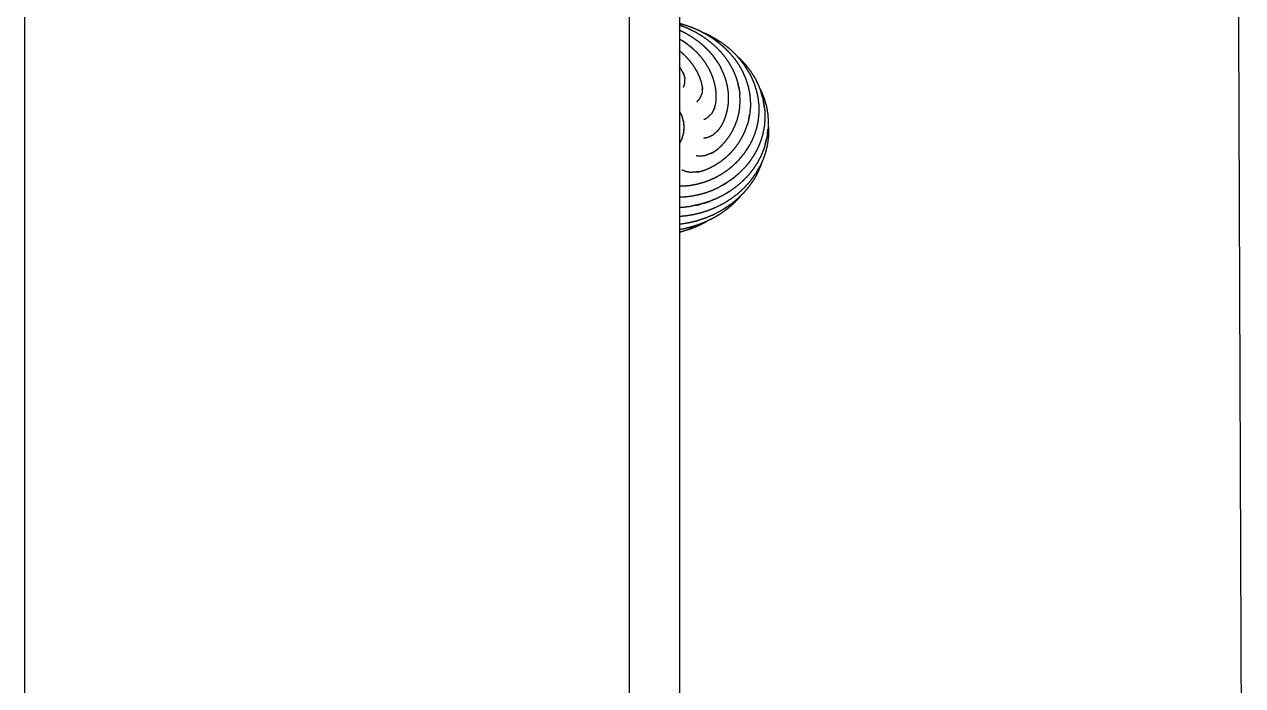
# Model space of a CAD drawing. Header units: millimetres. Extents: x 3429 to 24139, y -631 to 9878.
# Drawn here: x 8447.6 to 8568.6, y 3593.1 to 3658.8 of the extents above; entities that cross this region are included whole.
import ezdxf

# ---------------------------------------------------------------- set-up
doc = ezdxf.new("R2010")
doc.units = ezdxf.units.MM
doc.layers.add('multid_gorunus_3', color=23, linetype='Continuous', lineweight=13)
doc.layers.add('multid_gorunus_4', color=15, linetype='Continuous', lineweight=9)

# ---------------------------------------------------------------- blocks, each defined once
blk = doc.blocks.new('grup-2')
at = {"layer": 'multid_gorunus_3', "lineweight": -3}
for points, degree, knots in [([(1978.927792209004, 6217.144084419411), (1978.927792209004, 6216.154838490758), (1978.927792209004, 6213.761405263545), (1978.927792209004, 6208.95894954783), (1978.927792209004, 6202.868264773815), (1978.927792209004, 6195.487033072624), (1978.927792209004, 6186.835948778902), (1978.927792208997, 6176.969387137853), (1978.927792209004, 6165.968577476797), (1978.927792209004, 6153.941307747355), (1978.927792209004, 6141.023961801222), (1978.927792208997, 6127.365402728348), (1978.927792209004, 6113.136352217576), (1978.927792209004, 6098.503659708644), (1978.927792209004, 6083.653209988446), (1978.927792209004, 6068.742248092994), (1978.927792209004, 6053.939995821302), (1978.927792209004, 6039.260342994508), (1978.927792209004, 6024.580351287241), (1978.927792208997, 6005.777840699586), (1978.927792209004, 5990.86858173739), (1978.927792209004, 5976.016033486931), (1978.927792209004, 5961.386573916985), (1978.927792209004, 5947.155058819864), (1978.927792209004, 5933.49777833113), (1978.927792209004, 5920.578357464667), (1978.927792209004, 5947.227270669295), (1978.927792209004, 5936.225552829326), (1978.927792209004, 5926.359874723123), (1978.927792209004, 5917.707436468965), (1978.927792209004, 5910.327142791144), (1978.927792209004, 5904.23572705474), (1978.927792209004, 5899.43318547986), (1978.927792209004, 5897.040446455945), (1978.927792209004, 5896.05076277742)], 3, [200, 200, 200, 200, 215.2851748630228, 230.934783055473, 246.9108748007582, 263.1696201375271, 279.6617885855518, 296.3334680317388, 313.1270070258325, 329.9821458713601, 346.8372847168878, 363.6308237109812, 380.3025031571683, 396.7946716051922, 413.0534169419614, 429.029508687247, 444.679116879697, 459.9642917427201, 475.2494666057431, 490.8990747981931, 506.8751665434787, 523.1339118802475, 539.6260803282718, 556.2977597744584, 573.0912987685522, 589.9464376140804, 606.8015764596084, 623.5951154537017, 640.2667948998887, 656.7589633479129, 673.0177086846819, 688.9938004299668, 704.6434086224168, 719.9285834854397, 719.9285834854397, 719.9285834854397, 719.9285834854397]), ([(1983.927792208997, 6217.144084419413), (1983.927792208997, 6216.15483849076), (1983.927792209004, 6213.76140526354), (1983.927792208997, 6208.958949547836), (1983.927792208997, 6202.868264773821), (1983.927792208997, 6195.487033072621), (1983.927792208997, 6186.8359487789), (1983.927792208997, 6176.969387137855), (1983.927792208997, 6165.968577476802), (1983.927792209004, 6153.941307747356), (1983.927792208997, 6141.023961801229), (1983.927792209004, 6127.365402728346), (1983.927792209004, 6113.136352217574), (1983.927792208997, 6098.503659708644), (1983.927792209004, 6083.653209988446), (1983.927792209004, 6068.742248092989), (1983.927792209004, 6053.939995821298), (1983.927792209004, 6039.260342994508), (1983.927792209004, 6024.580351287244), (1983.927792209004, 6005.777840699586), (1983.927792209004, 5990.868581737388), (1983.927792209004, 5976.016033486927), (1983.927792209004, 5961.386573916978), (1983.927792209004, 5947.155058819862), (1983.927792208997, 5933.497778331124), (1983.927792208997, 5920.578357464665), (1983.927792209004, 5947.227270669295), (1983.927792208997, 5936.225552829326), (1983.927792209004, 5926.359874723121), (1983.927792209004, 5917.707436468958), (1983.927792209004, 5910.327142791142), (1983.927792209004, 5904.235727054744), (1983.927792209004, 5899.433185479855), (1983.927792209004, 5897.040446455958), (1983.927792209004, 5896.050762777422)], 3, [200, 200, 200, 200, 215.2851748630228, 230.934783055473, 246.9108748007582, 263.1696201375271, 279.6617885855518, 296.3334680317388, 313.1270070258325, 329.9821458713601, 346.8372847168878, 363.6308237109812, 380.3025031571683, 396.7946716051922, 413.0534169419614, 429.029508687247, 444.679116879697, 459.9642917427201, 475.2494666057431, 490.8990747981931, 506.8751665434787, 523.1339118802475, 539.6260803282718, 556.2977597744584, 573.0912987685522, 589.9464376140804, 606.8015764596084, 623.5951154537017, 640.2667948998887, 656.7589633479129, 673.0177086846819, 688.9938004299668, 704.6434086224168, 719.9285834854397, 719.9285834854397, 719.9285834854397, 719.9285834854397]), ([(2043.981598020684, 6217.144084419415), (2043.981598020684, 6216.15483849076), (2043.981598020684, 6213.761405263542), (2043.981598020684, 6208.958949547839), (2043.981598020684, 6202.868264773822), (2043.981598020684, 6195.487033072623), (2043.981598020684, 6186.8359487789), (2043.981598020684, 6176.969387137851), (2043.981598020684, 6165.968577476797), (2043.981598020684, 6153.941307747358), (2043.981598020677, 6141.023961801229), (2043.981598020684, 6127.365402728348), (2043.981598020684, 6113.136352217572), (2043.981598020684, 6098.503659708642), (2043.981598020684, 6083.653209988448), (2043.981598020684, 6068.742248092996), (2043.981598020684, 6053.939995821296), (2043.981598020684, 6039.260342994508), (2043.981598020684, 6024.580351287248), (2043.981598020684, 6005.777840699588), (2043.981598020684, 5990.868581737386), (2043.981598020684, 5976.016033486929), (2043.981598020684, 5961.386573916983), (2043.981598020684, 5947.155058819862), (2043.981598020684, 5933.497778331124), (2043.981598020684, 5920.578357464665), (2043.981598020684, 5947.227270669297), (2043.981598020684, 5936.225552829326), (2043.981598020684, 5926.35987472313), (2043.981598020691, 5917.707436468958), (2043.981598020684, 5910.327142791146), (2043.981598020684, 5904.235727054745), (2043.981598020691, 5899.43318547986), (2043.981598020691, 5897.040446455956), (2043.981598020691, 5896.05076277742)], 3, [200, 200, 200, 200, 215.2851748630228, 230.934783055473, 246.9108748007582, 263.1696201375271, 279.6617885855518, 296.3334680317388, 313.1270070258325, 329.9821458713601, 346.8372847168878, 363.6308237109812, 380.3025031571683, 396.7946716051922, 413.0534169419614, 429.029508687247, 444.679116879697, 459.9642917427201, 475.2494666057431, 490.8990747981931, 506.8751665434787, 523.1339118802475, 539.6260803282718, 556.2977597744584, 573.0912987685522, 589.9464376140804, 606.8015764596084, 623.5951154537017, 640.2667948998887, 656.7589633479129, 673.0177086846819, 688.9938004299668, 704.6434086224168, 719.9285834854397, 719.9285834854397, 719.9285834854397, 719.9285834854397]), ([(1850.678830188188, 6079.009882385848), (1850.366130188189, 6079.046032385846), (1850.053430188187, 6079.08218238584), (1849.766230188188, 6079.185032385843), (1849.479030188193, 6079.28788238585), (1849.225480188192, 6079.449182385848), (1848.971930188191, 6079.610482385846), (1848.760380188187, 6079.822032385848), (1848.548830188187, 6080.033582385842), (1848.387530188187, 6080.287132385834), (1848.226230188191, 6080.540682385841), (1848.123380188192, 6080.827882385847), (1848.020530188189, 6081.115082385837), (1847.984430188191, 6081.427782385843), (1847.948330188186, 6081.740482385851), (1848.275934662948, 6143.51530006103), (1848.275934662948, 6195.284750061035), (1848.312034662946, 6195.597450061034), (1848.348134662943, 6195.910150061023), (1848.450984662946, 6196.197350061031), (1848.553834662949, 6196.484550061039), (1848.715134662949, 6196.738100061028), (1848.876434662949, 6196.991650061027), (1849.087984662945, 6197.203200061032), (1849.299534662945, 6197.414750061027), (1849.553084662946, 6197.576050061034), (1849.806634662951, 6197.737350061037), (1850.093834662943, 6197.840200061039), (1850.381034662949, 6197.94305006104), (1850.693734662944, 6197.979150061028), (1851.006434662942, 6198.015250061024), (1885.275884662944, 6198.015250061024), (1919.545334662944, 6198.015250061024), (1919.858034662946, 6197.979150061023), (1920.170734662948, 6197.943050061029), (1920.457934662947, 6197.840200061035), (1920.745134662946, 6197.73735006103), (1920.99868466294, 6197.576050061034), (1921.252234662948, 6197.414750061023), (1921.463784662948, 6197.203200061031), (1921.675334662948, 6196.991650061025), (1921.836634662948, 6196.738100061026), (1921.997934662948, 6196.484550061035), (1922.100784662951, 6196.197350061027), (1922.203634662947, 6195.910150061027), (1922.239784662946, 6195.597450061028), (1922.275934662946, 6195.284750061035), (1921.948330188192, 6153.509932385836), (1921.948330188185, 6081.740482385834), (1921.912180188192, 6081.427782385836), (1921.876030188192, 6081.115082385842), (1921.773180188189, 6080.827882385838), (1921.670330188193, 6080.540682385843), (1921.509030188186, 6080.287132385851), (1921.347730188194, 6080.03358238584), (1921.136180188194, 6079.82203238584), (1920.924630188187, 6079.610482385848), (1920.671080188185, 6079.449182385839), (1920.417530188184, 6079.287882385845), (1920.130330188193, 6079.185032385834), (1919.843130188186, 6079.082182385846), (1919.530430188184, 6079.046032385841), (1919.217730188189, 6079.009882385844), (1884.948280188182, 6079.009882385848), (1850.678830188188, 6079.009882385848)], 2, [-16, -16, -16, -15, -15, -14, -14, -13, -13, -12, -12, -11, -11, -10, -10, -9, -9, -8, -8, -7, -7, -6, -6, -5, -5, -4, -4, -3, -3, -2, -2, -1, -1, 0, 0, 1, 1, 2, 2, 3, 3, 4, 4, 5, 5, 6, 6, 7, 7, 8, 8, 9, 9, 10, 10, 11, 11, 12, 12, 13, 13, 14, 14, 15, 15, 16, 16, 16]), ([(1850.678830188188, 6079.009882385848), (1850.366130188189, 6079.046032385839), (1850.053430188187, 6079.08218238584), (1849.766230188188, 6079.185032385843), (1849.479030188193, 6079.28788238585), (1849.225480188192, 6079.449182385848), (1848.971930188194, 6079.610482385842), (1848.760380188191, 6079.822032385851), (1848.548830188187, 6080.033582385844), (1848.387530188191, 6080.28713238584), (1848.226230188191, 6080.540682385841), (1848.123380188192, 6080.827882385847), (1848.020530188189, 6081.115082385837), (1847.984430188191, 6081.427782385839), (1847.948330188194, 6081.740482385843), (1848.275934662948, 6143.51530006103), (1848.275934662948, 6195.284750061035), (1848.312034662946, 6195.597450061034), (1848.348134662943, 6195.910150061023), (1848.450984662946, 6196.197350061031), (1848.553834662949, 6196.484550061039), (1848.715134662949, 6196.738100061024), (1848.876434662949, 6196.991650061027), (1849.087984662949, 6197.203200061029), (1849.299534662945, 6197.414750061027), (1849.553084662946, 6197.576050061036), (1849.806634662951, 6197.737350061037), (1850.093834662946, 6197.840200061028), (1850.381034662949, 6197.94305006104), (1850.693734662951, 6197.97915006103), (1851.006434662946, 6198.015250061027), (1885.275884662944, 6198.015250061024), (1919.545334662944, 6198.015250061026), (1919.858034662953, 6197.979150061023), (1920.170734662948, 6197.943050061031), (1920.457934662947, 6197.840200061033), (1920.745134662946, 6197.73735006103), (1920.99868466294, 6197.576050061034), (1921.252234662948, 6197.414750061023), (1921.463784662948, 6197.203200061032), (1921.675334662956, 6196.991650061025), (1921.836634662948, 6196.738100061026), (1921.997934662948, 6196.484550061037), (1922.100784662951, 6196.197350061027), (1922.203634662954, 6195.910150061029), (1922.239784662946, 6195.597450061028), (1922.275934662946, 6195.284750061026), (1921.948330188192, 6153.509932385836), (1921.948330188185, 6081.740482385827), (1921.912180188192, 6081.427782385836), (1921.876030188192, 6081.115082385833), (1921.773180188189, 6080.827882385838), (1921.670330188193, 6080.540682385843), (1921.509030188194, 6080.28713238584), (1921.347730188194, 6080.033582385839), (1921.136180188194, 6079.82203238584), (1920.924630188187, 6079.610482385848), (1920.671080188185, 6079.449182385839), (1920.417530188191, 6079.287882385843), (1920.130330188193, 6079.185032385834), (1919.843130188186, 6079.082182385846), (1919.530430188184, 6079.046032385841), (1919.217730188189, 6079.009882385841), (1884.948280188182, 6079.009882385848), (1850.678830188188, 6079.009882385848)], 2, [-16, -16, -16, -15, -15, -14, -14, -13, -13, -12, -12, -11, -11, -10, -10, -9, -9, -8, -8, -7, -7, -6, -6, -5, -5, -4, -4, -3, -3, -2, -2, -1, -1, 0, 0, 1, 1, 2, 2, 3, 3, 4, 4, 5, 5, 6, 6, 7, 7, 8, 8, 9, 9, 10, 10, 11, 11, 12, 12, 13, 13, 14, 14, 15, 15, 16, 16, 16])]:
    blk.add_open_spline(points, degree=degree, knots=knots, dxfattribs=at)
at = {"layer": 'multid_gorunus_4', "lineweight": -3}
blk.add_lwpolyline([(1923.772348099759, 6217.281745763545), (1922.533215780015, 5896.294859504073)], dxfattribs=at)
for points, knots in [([(1978.843660099163, 6122.304664353873), (1978.724220979362, 6122.27538536549), (1978.604781859562, 6122.246106377104), (1978.191290003946, 6122.108253148557), (1977.777798148338, 6121.970399920008), (1977.380924649784, 6121.800567093882), (1976.98405115123, 6121.630734267757), (1976.607255341209, 6121.430979354918), (1976.23045953118, 6121.231224442081)], [-2.280123933460562, -2.280123933460562, -2.280123933460562, -2, -2, -1, -1, 0, 0, 1, 1, 1]), ([(1978.927792209004, 6122.156463439167), (1978.771102966326, 6122.102348028118), (1978.614413723655, 6122.048232617066), (1978.380400124268, 6121.95746699452), (1978.146386524881, 6121.866701371973)], [0.6153159601573795, 0.6153159601573795, 0.6153159601573795, 0.9999999999999991, 0.9999999999999991, 2, 2, 2]), ([(1976.620501461599, 6121.438001666618), (1976.441827533337, 6121.365123001306), (1976.263153605061, 6121.292244335995), (1975.881948843162, 6121.097427449256), (1975.50074408127, 6120.902610562516), (1975.141312758613, 6120.677989161119), (1974.781881435963, 6120.453367759723), (1974.447682884027, 6120.201293284666), (1974.113484332091, 6119.94921880961), (1973.807570902172, 6119.671983915869), (1973.501657472247, 6119.394749022122), (1973.226471045375, 6119.095351796963), (1972.951284618503, 6118.795954571813)], [-4.447070944966297, -4.447070944966297, -4.447070944966297, -4, -4, -3, -3, -2, -2, -1, -1, 0, 0, 1, 1, 1]), ([(1978.146386524881, 6121.866701371973), (1977.766877513699, 6121.682642327802), (1977.387368502525, 6121.498583283632), (1977.030379060903, 6121.287306309905), (1976.673389619296, 6121.076029336167), (1976.341700778423, 6120.839944659909), (1976.010011937557, 6120.603859983639), (1975.706201238529, 6120.345436617881), (1975.402390539493, 6120.087013252129), (1975.128696373256, 6119.80872020994), (1974.855002207012, 6119.530427167752), (1974.613120324291, 6119.235321322412), (1974.371238441563, 6118.940215477081), (1974.162525442924, 6118.631236129859), (1973.953812444277, 6118.322256782632), (1973.779489270244, 6118.002460806811), (1973.605166096211, 6117.682664830993), (1973.465978877095, 6117.354991527831), (1973.326791657979, 6117.02731822466), (1973.222943883877, 6116.695000825523), (1973.119096109775, 6116.362683426389)], [0, 0, 0, 1, 1, 2, 2, 3, 3, 4, 4, 5, 5, 6, 6, 7, 7, 8, 8, 9, 9, 10, 10, 10]), ([(1975.725621783495, 6120.906265864724), (1975.768581528384, 6120.936359025178), (1975.811541273266, 6120.966452185625), (1976.021000402223, 6121.098838313854), (1976.23045953118, 6121.231224442081), (1975.876997251064, 6121.003722525462), (1975.523534970947, 6120.776220608839), (1975.196255081952, 6120.523264343408), (1974.868975192949, 6120.270308077976), (1974.684952324802, 6120.115642046287), (1974.500929456641, 6119.960976014603)], [-2.125838276572295, -2.125838276572295, -2.125838276572295, -2, -2, -1, -1, 0, 0, 1, 1, 2, 2, 2]), ([(1978.927792209004, 6121.661116686168), (1978.618553231543, 6121.509130396864), (1978.309314254075, 6121.35714410756), (1977.96555166808, 6121.151510592228), (1977.621789082084, 6120.945877076889), (1977.303734077002, 6120.717375797847), (1976.98567907192, 6120.488874518804), (1976.695637868746, 6120.240033275117), (1976.405596665565, 6119.991192031435), (1976.145536335112, 6119.724597408205), (1975.885476004667, 6119.458002784986), (1975.656685317495, 6119.176476511419), (1975.427894630331, 6118.894950237856)], [4.157296181283242, 4.157296181283242, 4.157296181283242, 5, 5, 6, 6, 7, 7, 8, 8, 9, 9, 10, 10, 10]), ([(1974.500929456641, 6119.960976014603), (1974.216857295993, 6119.675511077365), (1973.932785135345, 6119.390046140128), (1973.680728748302, 6119.085710888872), (1973.428672361253, 6118.781375637624), (1973.21012400843, 6118.461226945654), (1972.991575655607, 6118.141078253684), (1972.808095427688, 6117.808172994297), (1972.624615199762, 6117.475267734913), (1972.477288377195, 6117.132603995386), (1972.32996155462, 6116.789940255854), (1972.219127287557, 6116.440927625621), (1972.108293020479, 6116.091914995395), (1972.034086968961, 6115.739727919821), (1971.959880917449, 6115.387540844245), (1971.922235251463, 6115.035353768677), (1971.884589585476, 6114.683166693099), (1971.883165154868, 6114.334036490822), (1971.881740724268, 6113.984906288542), (1971.915248758494, 6113.641831046834), (1971.948756792728, 6113.298755805132)], [0, 0, 0, 1, 1, 2, 2, 3, 3, 4, 4, 5, 5, 6, 6, 7, 7, 8, 8, 9, 9, 10, 10, 10]), ([(1974.869116435984, 6120.270142759058), (1974.998940319638, 6120.379155922781), (1975.128764203284, 6120.488169086504), (1975.246596665005, 6120.57071033964), (1975.364429126719, 6120.653251592772)], [2.586439315942537, 2.586439315942537, 2.586439315942537, 3, 3, 3.345156470242637, 3.345156470242637, 3.345156470242637]), ([(1978.135415259589, 6120.254527446259), (1978.210697991883, 6120.31309131564), (1978.285980724169, 6120.371655185018), (1978.441447150195, 6120.480879619405), (1978.596913576221, 6120.590104053796), (1978.296630038691, 6120.372595761415), (1977.996346501161, 6120.155087469044), (1977.723805445414, 6119.919237936871), (1977.45126438966, 6119.68338840471), (1977.320555924147, 6119.561936477126), (1977.189847458634, 6119.440484549546)], [-3.261269589712651, -3.261269589712651, -3.261269589712651, -3, -3, -2, -2, -1, -1, 0, 0, 1, 1, 1]), ([(1977.451480657153, 6119.683505741305), (1977.580588728284, 6119.803429349962), (1977.709696799415, 6119.923352958622), (1977.80290175273, 6119.995858864628), (1977.896106706037, 6120.068364770632)], [1.50328658323648, 1.50328658323648, 1.50328658323648, 2, 2, 2.323468864239397, 2.323468864239397, 2.323468864239397]), ([(1978.135109620533, 6120.255060687909), (1978.123180095245, 6120.248223020799), (1978.111250569957, 6120.241385353691), (1978.12333291478, 6120.247956399975), (1978.135415259589, 6120.254527446259)], [2.88783558329548, 2.88783558329548, 2.88783558329548, 3, 3, 3.037484592361506, 3.037484592361506, 3.037484592361506]), ([(1973.235581147404, 6119.10533070356), (1973.096756554369, 6118.984150671919), (1972.957931961326, 6118.862970640277), (1972.676505171803, 6118.56686543252), (1972.39507838228, 6118.270760224757), (1972.146006516494, 6117.953198117888), (1971.896934650715, 6117.635636011017), (1971.682388269597, 6117.299673878335), (1971.467841888472, 6116.963711745655), (1971.289788062859, 6116.612524032504), (1971.111734237238, 6116.26133631935), (1970.971258247577, 6115.898450187233), (1970.830782257915, 6115.535564055112)], [-4.44608847005901, -4.44608847005901, -4.44608847005901, -4, -4, -3, -3, -2, -2, -1, -1, 0, 0, 1, 1, 1]), ([(1972.605903753545, 6118.342069540782), (1972.633980564606, 6118.382483999076), (1972.662057375666, 6118.422898457375), (1972.806670997081, 6118.609426514589), (1972.951284618503, 6118.795954571813), (1972.708860095547, 6118.477393102517), (1972.466435572584, 6118.158831633225), (1972.258740024379, 6117.824104007059), (1972.051044476168, 6117.489376380903), (1971.939124928635, 6117.28950389602), (1971.827205381102, 6117.089631411129)], [-2.124005071085037, -2.124005071085037, -2.124005071085037, -2, -2, -1, -1, -4.440892098500626e-16, -4.440892098500626e-16, 1, 1, 2, 2, 2]), ([(1975.126612160762, 6118.442613738727), (1975.174287411814, 6118.520053345126), (1975.221962662865, 6118.597492951523), (1975.324928646594, 6118.746221594694), (1975.427894630331, 6118.894950237856), (1975.231594526958, 6118.601549187242), (1975.035294423586, 6118.308148136641), (1974.94636925582, 6118.156774122353), (1974.857444088055, 6118.00540010807)], [-2.261579268367967, -2.261579268367967, -2.261579268367967, -2, -2, -1, -1, 0, 0, 1, 1, 1]), ([(1975.126076553177, 6118.443071720041), (1975.117652854089, 6118.43322023281), (1975.109229154994, 6118.423368745574), (1975.117893248032, 6118.433015858986), (1975.126557341078, 6118.442662972404)], [2.889018457442583, 2.889018457442583, 2.889018457442583, 3, 3, 3.037077622618669, 3.037077622618669, 3.037077622618669]), ([(1975.418262766238, 6113.951868542514), (1975.358708000946, 6114.201356432472), (1975.299153235646, 6114.450844322431), (1975.281313938074, 6114.723082404049), (1975.263474640495, 6114.99532048567), (1975.274734425286, 6115.27490682041), (1975.285994210062, 6115.554493155154), (1975.327370527637, 6115.839135088041), (1975.368746845204, 6116.123777020928), (1975.441121485943, 6116.410887966867), (1975.513496126681, 6116.697998912805), (1975.617547390873, 6116.984698356566), (1975.721598655065, 6117.271397800334), (1975.857801352911, 6117.554628868618), (1975.994004050757, 6117.837859936906), (1976.162086862139, 6118.114918472573), (1976.330169673529, 6118.391977008238), (1976.529725618275, 6118.660041282086), (1976.729281563035, 6118.928105555939), (1976.959564510835, 6119.184295052743), (1977.189847458634, 6119.440484549546)], [0, 0, 0, 1, 1, 2, 2, 3, 3, 4, 4, 5, 5, 6, 6, 7, 7, 8, 8, 9, 9, 10, 10, 10]), ([(1976.637032723855, 6115.948006806282), (1976.67956215192, 6116.20014006736), (1976.722091579977, 6116.452273328445), (1976.812780328495, 6116.713342065319), (1976.903469077013, 6116.974410802197), (1977.024342188342, 6117.233774744347), (1977.145215299679, 6117.493138686497), (1977.296408433889, 6117.748387606909), (1977.447601568107, 6118.003636527315), (1977.628911235108, 6118.252007482795), (1977.810220902109, 6118.500378438281), (1978.021172291701, 6118.738932127599), (1978.232123681293, 6118.977485816906), (1978.471902833131, 6119.20322415278), (1978.711681984962, 6119.428962488651), (1978.819737096987, 6119.514077372403), (1978.927792209004, 6119.599192256157)], [0, 0, 0, 1, 1, 2, 2, 3, 3, 4, 4, 5, 5, 6, 6, 7, 7, 7.404321740927861, 7.404321740927861, 7.404321740927861]), ([(1972.051236643689, 6117.489259904809), (1972.130230373514, 6117.630169458682), (1972.209224103346, 6117.771079012544), (1972.286881391352, 6117.882860839207), (1972.364538679351, 6117.994642665863)], [2.586440531671324, 2.586440531671324, 2.586440531671324, 3, 3, 3.342984019725736, 3.342984019725736, 3.342984019725736]), ([(1975.060798514416, 6111.714825148429), (1974.906349538818, 6111.931628008513), (1974.751900563228, 6112.148430868585), (1974.627703780483, 6112.398918120965), (1974.503506997738, 6112.64940537335), (1974.403729025362, 6112.915470922349), (1974.303951052978, 6113.181536471351), (1974.230491131784, 6113.461299164166), (1974.157031210591, 6113.741061856979), (1974.111720751345, 6114.032346610689), (1974.0664102921, 6114.323631364399), (1974.051080705583, 6114.623851593908), (1974.035751119081, 6114.924071823407), (1974.051962495963, 6115.230582157588), (1974.068173872845, 6115.537092491761), (1974.116808003506, 6115.847247559486), (1974.165442134159, 6116.157402627212), (1974.247177318874, 6116.468439485308), (1974.328912503588, 6116.779476343407), (1974.444155722529, 6117.088514476658), (1974.559398941477, 6117.397552609909), (1974.708421514762, 6117.701476358983), (1974.857444088055, 6118.00540010807)], [0, 0, 0, 1, 1, 2, 2, 3, 3, 4, 4, 5, 5, 6, 6, 7, 7, 8, 8, 9, 9, 10, 10, 11, 11, 11]), ([(1978.513346980733, 6117.279039983579), (1978.541767762799, 6117.370746182523), (1978.570188544873, 6117.462452381469), (1978.496660793644, 6117.2348328928), (1978.423133042415, 6117.007213404129), (1978.398375081902, 6116.920445231273), (1978.373617121382, 6116.833677058428)], [0, 0, 0, 1, 1, 2, 2, 3, 3, 3]), ([(1978.570188544873, 6117.462452381469), (1978.709579254071, 6117.686779852746), (1978.84896996327, 6117.911107324013), (1978.888335011157, 6117.95679253082), (1978.927700059045, 6118.002477737627)], [0, 0, 0, 1, 1, 1.209134554286051, 1.209134554286051, 1.209134554286051]), ([(1971.827205381102, 6117.089631411129), (1971.672959895594, 6116.737209191457), (1971.518714410086, 6116.384786971781), (1971.401911100482, 6116.024075922582), (1971.285107790871, 6115.66336487339), (1971.206153637337, 6115.297715798099), (1971.127199483803, 6114.932066722802), (1971.086162316373, 6114.564830424837), (1971.04512514895, 6114.197594126874), (1971.041869307563, 6113.831945051579), (1971.038613466182, 6113.46629597629), (1971.072189330444, 6113.105467355046), (1971.105765194705, 6112.744638733797), (1971.175087484145, 6112.391746225925), (1971.244409773586, 6112.038853718044), (1971.347986227578, 6111.696719052739), (1971.45156268157, 6111.354584387436), (1971.587968869499, 6111.026088079925), (1971.724375057427, 6110.69759177241), (1971.891304758326, 6110.385085263686), (1972.058234459219, 6110.07257875496)], [0, 0, 0, 1, 1, 2, 2, 3, 3, 4, 4, 5, 5, 6, 6, 7, 7, 8, 8, 9, 9, 10, 10, 10]), ([(1973.014400396132, 6115.848400751614), (1973.028627776759, 6115.9352977607), (1973.042855157393, 6116.022194769785), (1973.08097563358, 6116.192439098086), (1973.119096109775, 6116.362683426389), (1973.050384290589, 6116.028778804577), (1972.981672471404, 6115.694874182773), (1972.957864131298, 6115.526275863172), (1972.934055791186, 6115.357677543563)], [-2.261534255711168, -2.261534255711168, -2.261534255711168, -2, -2, -1, -1, -4.440892098500626e-16, -4.440892098500626e-16, 1, 1, 1]), ([(1978.515110561479, 6115.987158298909), (1978.497881734162, 6116.047707904623), (1978.480652906845, 6116.108257510336), (1978.452978255089, 6116.174156644327), (1978.425303603341, 6116.240055778309), (1978.409024396431, 6116.312715305174), (1978.392745189507, 6116.385374832031), (1978.383181155448, 6116.609525945227), (1978.373617121382, 6116.833677058428)], [0, 0, 0, 1, 1, 2, 2, 3, 3, 4, 4, 4]), ([(1970.976013373685, 6115.9108079979), (1970.89329114151, 6115.75563591229), (1970.810568909335, 6115.600463826677), (1970.663038596678, 6115.238812201076), (1970.515508284021, 6114.877160575488), (1970.406776747841, 6114.504927465403), (1970.298045211661, 6114.132694355312), (1970.228994242338, 6113.753406922222), (1970.159943273007, 6113.374119489141), (1970.131183340796, 6112.991304894556), (1970.102423408578, 6112.608490299979), (1970.113683193362, 6112.225852063466), (1970.124942978146, 6111.843213826955)], [-4.446558688082039, -4.446558688082039, -4.446558688082039, -4, -4, -3, -3, -2, -2, -1, -1, 0, 0, 1, 1, 1]), ([(1970.685526193214, 6115.007280186263), (1970.69588625912, 6115.053267182037), (1970.706246325026, 6115.099254177809), (1970.768514291471, 6115.31740911646), (1970.830782257915, 6115.535564055112), (1970.728698064559, 6115.164330307449), (1970.626613871202, 6114.793096559782), (1970.563531944412, 6114.417042358071), (1970.500450017622, 6114.040988156361), (1970.474199796474, 6113.819952702483), (1970.447949575326, 6113.598917248617)], [-2.12317393942486, -2.12317393942486, -2.12317393942486, -2, -2, -1, -1, -4.440892098500626e-16, -4.440892098500626e-16, 0.9999999999999996, 0.9999999999999996, 2, 2, 2]), ([(1975.607644206662, 6109.506704478636), (1975.376886448663, 6109.664662527721), (1975.146128690663, 6109.822620576804), (1974.930632689138, 6110.021199769144), (1974.715136687621, 6110.219778961478), (1974.516394703212, 6110.440226555105), (1974.317652718804, 6110.660674148729), (1974.138174462576, 6110.901814423143), (1973.958696206355, 6111.142954697556), (1973.801194879459, 6111.403200430084), (1973.643693552571, 6111.663446162609), (1973.510746696105, 6111.9410337725), (1973.377799839647, 6112.218621382393), (1973.272120654765, 6112.511434572756), (1973.166441469883, 6112.804247763115), (1973.089725707301, 6113.110170237042), (1973.01300994472, 6113.416092710964), (1972.967089015212, 6113.73259666939), (1972.921168085712, 6114.04910062781), (1972.90753424992, 6114.373599485623), (1972.893900414128, 6114.698098343442), (1972.913978102661, 6115.027887943501), (1972.934055791186, 6115.357677543563)], [0, 0, 0, 1, 1, 2, 2, 3, 3, 4, 4, 5, 5, 6, 6, 7, 7, 8, 8, 9, 9, 10, 10, 11, 11, 11]), ([(1976.656025131917, 6115.758715805887), (1976.646528927886, 6115.853361306084), (1976.637032723855, 6115.948006806282), (1976.65778871267, 6115.712333632186), (1976.678544701484, 6115.476660458093), (1976.689533166151, 6115.387775988349), (1976.700521630817, 6115.298891518596)], [0, 0, 0, 1, 1, 2, 2, 3, 3, 3]), ([(1977.167599209184, 6114.545372250577), (1977.127511662162, 6114.597162738572), (1977.08742411514, 6114.648953226566), (1977.035466313071, 6114.702683653381), (1976.983508511003, 6114.756414080206), (1976.939486822303, 6114.819844201143), (1976.89546513361, 6114.883274322085), (1976.797993382213, 6115.091082920344), (1976.700521630817, 6115.298891518596)], [0, 0, 0, 1, 1, 2, 2, 3, 3, 4, 4, 4]), ([(1970.447949575326, 6113.598917248617), (1970.442116192848, 6113.222040042547), (1970.436282810369, 6112.845162836489), (1970.468841224196, 6112.471577647824), (1970.501399638029, 6112.097992459165), (1970.57146805778, 6111.7309913053), (1970.641536477538, 6111.363990151427), (1970.747893962718, 6111.006747477708), (1970.854251447883, 6110.649504803985), (1970.995473567862, 6110.304959911653), (1971.136695687841, 6109.960415019325), (1971.310679711729, 6109.631272065541), (1971.484663735624, 6109.302129111746), (1971.689103442448, 6108.991033467626), (1971.893543149279, 6108.679937823503), (1972.125860997941, 6108.389182144014), (1972.358178846611, 6108.09842646453), (1972.616068616131, 6107.830127046587), (1972.873958385666, 6107.56182762864), (1973.154096404636, 6107.317689266954), (1973.434234423614, 6107.073550905263)], [0, 0, 0, 1, 1, 2, 2, 3, 3, 4, 4, 5, 5, 6, 6, 7, 7, 8, 8, 9, 9, 10, 10, 10]), ([(1970.500769006932, 6114.04082922005), (1970.519398430253, 6114.19669165437), (1970.538027853581, 6114.352554088684), (1970.566751463695, 6114.480054487707), (1970.595475073809, 6114.607554886727)], [2.586372570903233, 2.586372570903233, 2.586372570903233, 2.999999999999999, 2.999999999999999, 3.341503639488075, 3.341503639488075, 3.341503639488075]), ([(1975.510782925528, 6113.779625489358), (1975.464522845883, 6113.86574701594), (1975.418262766238, 6113.951868542514), (1975.530792784026, 6113.736535333061), (1975.643322801821, 6113.521202123606), (1975.688701091094, 6113.44095919953), (1975.734079380367, 6113.360716275449)], [0, 0, 0, 1, 1, 2, 2, 3, 3, 3]), ([(1978.927686407456, 6113.601581555602), (1978.824907108428, 6113.410194183394), (1978.7221278094, 6113.218806811175), (1978.629811140192, 6112.920938022675), (1978.537494470984, 6112.623069234167), (1978.50669963791, 6112.315794681666), (1978.475904804829, 6112.008520129164), (1978.506699637903, 6111.701245576662), (1978.537494470991, 6111.393971024163), (1978.629811140192, 6111.096102235655), (1978.7221278094, 6110.798233447154), (1978.824960009202, 6110.606787820852), (1978.927792208997, 6110.415342194559)], [51.31560625234863, 51.31560625234863, 51.31560625234863, 52, 52, 53, 53, 54, 54, 55, 55, 56, 56, 56.68474600689152, 56.68474600689152, 56.68474600689152]), ([(1978.927586638943, 6113.58952329187), (1978.827570425325, 6113.403342047171), (1978.727554211706, 6113.217160802475), (1978.635305372525, 6112.919703516149), (1978.543056533344, 6112.622246229817), (1978.512329530298, 6112.315383179488), (1978.481602527252, 6112.008520129164), (1978.512329530298, 6111.701715864867), (1978.543056533352, 6111.394911600561), (1978.540275502164, 6111.394441312363), (1978.537494470991, 6111.393971024163)], [21.33310161598984, 21.33310161598984, 21.33310161598984, 22, 22, 23, 23, 24, 24, 25, 25, 26, 26, 26]), ([(1972.053397097152, 6112.78442084286), (1972.032482248273, 6112.870285847248), (1972.011567399401, 6112.956150851624), (1971.980162096064, 6113.127453328379), (1971.948756792728, 6113.298755805132), (1972.015976351271, 6112.96461603922), (1972.083195909821, 6112.630476273309), (1972.127353258576, 6112.464993613024), (1972.171510607332, 6112.299510952749)], [-2.261528440565744, -2.261528440565744, -2.261528440565744, -2, -2, -0.9999999999999998, -0.9999999999999998, 0, 0, 1, 1, 1]), ([(1976.470306513045, 6112.791079693518), (1976.412176178354, 6112.827820959124), (1976.354045843669, 6112.864562224733), (1976.284045253939, 6112.899716267659), (1976.214044664208, 6112.934870310586), (1976.147639066003, 6112.981370056337), (1976.081233467805, 6113.027869802088), (1975.907656424082, 6113.194293038765), (1975.734079380367, 6113.360716275449)], [0, 0, 0, 1, 1, 2, 2, 3, 3, 4, 4, 4]), ([(1970.113269274785, 6112.238332523484), (1970.096790046984, 6112.068285034908), (1970.080310819183, 6111.898237546331), (1970.084380620916, 6111.514658733422), (1970.088450422649, 6111.131079920513), (1970.133218241659, 6110.749029544255), (1970.177986060669, 6110.366979167997), (1970.262773596682, 6109.990101961936), (1970.347561132694, 6109.613224755869), (1970.471622255376, 6109.24504788151), (1970.595683378073, 6108.876871007145), (1970.757254506687, 6108.520568909817), (1970.918825635308, 6108.164266812499)], [-4.445777714568447, -4.445777714568447, -4.445777714568447, -4, -4, -3, -3, -2, -2, -1, -1, 0, 0, 1, 1, 1]), ([(1970.197226369048, 6111.301656843654), (1970.188623665286, 6111.3489896544), (1970.180020961539, 6111.39632246516), (1970.152481969839, 6111.619768146058), (1970.124942978146, 6111.843213826955), (1970.175544179634, 6111.46410275195), (1970.226145381122, 6111.084991676938), (1970.315271725383, 6110.71294458273), (1970.404398069652, 6110.340897488521)], [-2.125945743830419, -2.125945743830419, -2.125945743830419, -2, -2, -0.9999999999999996, -0.9999999999999996, 4.440892098500626e-16, 4.440892098500626e-16, 0.9999740421175187, 0.9999740421175187, 0.9999740421175187]), ([(1976.992869054979, 6107.59392479827), (1976.713748486436, 6107.673932578251), (1976.434627917886, 6107.75394035823), (1976.153743768598, 6107.876685578363), (1975.872859619303, 6107.999430798491), (1975.599097623039, 6108.14763036743), (1975.325335626774, 6108.295829936375), (1975.061544644741, 6108.46924871002), (1974.797753662708, 6108.642667483671), (1974.546986046204, 6108.840541243717), (1974.296218429699, 6109.038415003748), (1974.06179785014, 6109.259861959801), (1973.827377270587, 6109.481308915847), (1973.61242390929, 6109.725153347406), (1973.397470548, 6109.968997778971), (1973.204697606125, 6110.233652463372), (1973.011924664257, 6110.498307147773), (1972.843841852868, 6110.782126076314), (1972.675759041485, 6111.065945004846), (1972.534876071652, 6111.366870666652), (1972.393993101818, 6111.667796328455), (1972.282751854575, 6111.983653640604), (1972.171510607332, 6112.299510952749)], [0, 0, 0, 1, 1, 2, 2, 3, 3, 4, 4, 5, 5, 6, 6, 7, 7, 8, 8, 9, 9, 10, 10, 11, 11, 11]), ([(1975.215722300221, 6111.580440295356), (1975.138260407322, 6111.647632721893), (1975.060798514416, 6111.714825148429), (1975.251468725401, 6111.545815326648), (1975.442138936378, 6111.376805504871), (1975.516480647952, 6111.314845034558), (1975.590822359525, 6111.252884564246)], [0, 0, 0, 1, 1, 2, 2, 3, 3, 3]), ([(1976.507477368825, 6110.935910317627), (1976.438358569474, 6110.953193408966), (1976.369239770123, 6110.970476500304), (1976.289539486272, 6110.982703993493), (1976.20983920242, 6110.99493148669), (1976.129121468141, 6111.019033756927), (1976.048403733854, 6111.043136027165), (1975.819613046689, 6111.14801029571), (1975.590822359525, 6111.252884564246)], [0, 0, 0, 1, 1, 2, 2, 3, 3, 4, 4, 4]), ([(1970.403437872155, 6110.34499930008), (1970.360034255849, 6110.494841825015), (1970.316630639558, 6110.644684349938), (1970.293060825286, 6110.774367480935), (1970.269491011022, 6110.904050611931)], [2.592168308673652, 2.592168308673652, 2.592168308673652, 3, 3, 3.345068001126097, 3.345068001126097, 3.345068001126097]), ([(1972.359383794064, 6109.620601249693), (1972.305941727893, 6109.694980843939), (1972.252499661729, 6109.769360438184), (1972.15536706047, 6109.920969596576), (1972.058234459219, 6110.07257875496), (1972.253245792046, 6109.77853105808), (1972.448257124866, 6109.484483361195), (1972.6689760386, 6109.21095198703), (1972.889694952341, 6108.93742061286), (1973.005006001316, 6108.804740554508), (1973.120317050292, 6108.672060496154)], [-3.261147533730455, -3.261147533730455, -3.261147533730455, -3, -3, -2, -2, -1, -1, 0, 0, 1, 1, 1]), ([(1970.529481269958, 6109.909859037853), (1970.672738290792, 6109.553968442706), (1970.815995311634, 6109.198077847559), (1970.993981307234, 6108.856707400582), (1971.17196730282, 6108.515336953598), (1971.382647372295, 6108.191249597954), (1971.593327441769, 6107.867162242317), (1971.834259704097, 6107.562944563115), (1972.075191966425, 6107.258726883911), (1972.343934540564, 6106.976847894195), (1972.612677114696, 6106.694968904478), (1972.905974159257, 6106.43725097103), (1973.199271203819, 6106.179533037575), (1973.514138197548, 6105.947798527153), (1973.82900519127, 6105.716064016739), (1974.162118462744, 6105.511723793954), (1974.495231734225, 6105.307383571166), (1974.843403272091, 6105.131672142545), (1975.191574809964, 6104.955960713916), (1975.551141792668, 6104.809583511753), (1975.91070877538, 6104.663206309584)], [0, 0, 0, 1, 1, 2, 2, 3, 3, 4, 4, 5, 5, 6, 6, 7, 7, 8, 8, 9, 9, 10, 10, 10]), ([(1972.889461454113, 6108.93772201299), (1972.775623754831, 6109.068722934626), (1972.661786055549, 6109.199723856264), (1972.595760443197, 6109.291616977331), (1972.529734830838, 6109.383510098411)], [1.503467810954065, 1.503467810954065, 1.503467810954065, 2, 2, 2.322637709692867, 2.322637709692867, 2.322637709692867]), ([(1975.806250531015, 6109.426402768531), (1975.706947368839, 6109.466553623586), (1975.607644206662, 6109.506704478636), (1975.853460231068, 6109.404416795189), (1976.099276255467, 6109.302129111746), (1976.193627825538, 6109.265975706394), (1976.287979395609, 6109.229822301042)], [0, 0, 0, 1, 1, 2, 2, 3, 3, 3]), ([(1977.274499334584, 6109.203603733906), (1977.202667334081, 6109.199371140106), (1977.13083533357, 6109.195138546309), (1977.051135049725, 6109.18302862517), (1976.971434765874, 6109.17091870402), (1976.886104589634, 6109.169625411476), (1976.800774413394, 6109.168332118921), (1976.544376904501, 6109.199077209985), (1976.287979395609, 6109.229822301042)], [0, 0, 0, 1, 1, 2, 2, 3, 3, 4, 4, 4]), ([(1970.751683530412, 6108.532854214427), (1970.803442299351, 6108.36784232965), (1970.855201068283, 6108.202830444874), (1971.010396174199, 6107.843589046306), (1971.165591280107, 6107.484347647731), (1971.358364221982, 6107.138568248878), (1971.551137163857, 6106.792788850023), (1971.779588700876, 6106.463822254314), (1972.008040237903, 6106.134855658598), (1972.269864149101, 6105.825582381249), (1972.531688060299, 6105.516309103901), (1972.824103314488, 6105.229433302055), (1973.116518568677, 6104.942557500219)], [-4.44675978203535, -4.44675978203535, -4.44675978203535, -4, -4, -3, -3, -2, -2, -1, -1, 0, 0, 1, 1, 1]), ([(1971.200349051483, 6107.676880609197), (1971.173609621823, 6107.718761287133), (1971.146870192162, 6107.760641965077), (1971.032847913732, 6107.962454388791), (1970.918825635308, 6108.164266812499), (1971.115939699019, 6107.823013937566), (1971.313053762737, 6107.481761062632), (1971.543675860688, 6107.158555497363), (1971.774297958633, 6106.835349932098), (1971.918097619702, 6106.651408459984), (1972.061897280779, 6106.467466987857)], [-2.12582581247576, -2.12582581247576, -2.12582581247576, -2, -2, -1, -1, -4.440892098500626e-16, -4.440892098500626e-16, 1, 1, 2, 2, 2]), ([(1978.927792209004, 6106.203929564641), (1978.69472635389, 6106.197962619752), (1978.461660498775, 6106.19199567487), (1978.149303216123, 6106.224034058474), (1977.836945933457, 6106.25607244208), (1977.521197149363, 6106.314211820767), (1977.205448365261, 6106.372351199461), (1976.889156940932, 6106.457061861438), (1976.572865516602, 6106.541772523413), (1976.259151633363, 6106.653407184824), (1975.945437750132, 6106.76504184624), (1975.637760739461, 6106.903659293112), (1975.330083728782, 6107.042276739989), (1975.031835092122, 6107.207700614237), (1974.733586455455, 6107.373124488497), (1974.448022034172, 6107.564708143855), (1974.162457612896, 6107.756291799227), (1973.89249409824, 6107.973153445333), (1973.622530583583, 6108.19001509143), (1973.371423816941, 6108.431037793791), (1973.120317050292, 6108.672060496154)], [0.2070095409047689, 0.2070095409047689, 0.2070095409047689, 1, 1, 2, 2, 3, 3, 4, 4, 5, 5, 6, 6, 7, 7, 8, 8, 9, 9, 10, 10, 10]), ([(1977.211146087684, 6107.577229567178), (1977.102007571331, 6107.585577182723), (1976.992869054979, 6107.59392479827), (1977.264257000243, 6107.570645532385), (1977.535644945499, 6107.547366266497), (1977.638543099201, 6107.541370091949), (1977.741441252903, 6107.535373917397)], [0, 0, 0, 1, 1, 2, 2, 3, 3, 3]), ([(1978.678852251025, 6107.803085475103), (1978.613057123075, 6107.777866270389), (1978.547261995132, 6107.752647065685), (1978.477125745347, 6107.717610594802), (1978.406989495561, 6107.682574123923), (1978.327289211709, 6107.65606162666), (1978.247588927865, 6107.629549129399), (1977.99451509038, 6107.5824615234), (1977.741441252903, 6107.535373917397)], [0, 0, 0, 1, 1, 2, 2, 3, 3, 4, 4, 4]), ([(1971.774856767537, 6106.835040960714), (1971.673374960104, 6106.964994989528), (1971.571893152672, 6107.094949018354), (1971.498952193513, 6107.209192921739), (1971.426011234355, 6107.323436825123)], [2.585792030666869, 2.585792030666869, 2.585792030666869, 3, 3, 3.3432330294291, 3.3432330294291, 3.3432330294291]), ([(1972.061897280779, 6106.467466987857), (1972.336948047589, 6106.175476801847), (1972.611998814406, 6105.883486615841), (1972.914045932688, 6105.615481128021), (1973.216093050971, 6105.34747564019), (1973.541948509359, 6105.10539478938), (1973.867803967754, 6104.863313938569), (1974.214211924867, 6104.648862519489), (1974.560619881995, 6104.434411100414), (1974.924392326488, 6104.249176335745), (1975.28816477098, 6104.063941571072), (1975.665503221244, 6103.908746465166), (1976.042841671493, 6103.753551359252), (1976.430151135988, 6103.629101344395), (1976.817460600483, 6103.50465132954), (1977.211146087684, 6103.41135790792), (1977.604831574878, 6103.318064486299), (1978.001298093266, 6103.256162802005), (1978.39776461164, 6103.194261117716), (1978.662778410326, 6103.173513665595), (1978.927792208997, 6103.152766213485)], [0, 0, 0, 1, 1, 2, 2, 3, 3, 4, 4, 5, 5, 6, 6, 7, 7, 8, 8, 9, 9, 9.66969963305785, 9.66969963305785, 9.66969963305785]), ([(1973.89563714034, 6106.737982288514), (1973.815993256132, 6106.792074424602), (1973.736349371924, 6106.846166560697), (1973.585291897769, 6106.959858732978), (1973.434234423614, 6107.073550905263), (1973.733568340736, 6106.855043250463), (1974.032902257866, 6106.636535595662), (1974.348176231768, 6106.44489315427), (1974.66345020567, 6106.25325071288), (1974.824207373938, 6106.162779020455), (1974.984964542215, 6106.072307328031)], [-3.261332854474288, -3.261332854474288, -3.261332854474288, -3, -3, -2, -2, -1, -1, 0, 0, 1, 1, 1]), ([(1973.895210755582, 6106.737515915154), (1973.904976551632, 6106.728587475058), (1973.91474234769, 6106.719659034963), (1973.905189744015, 6106.728820661743), (1973.89563714034, 6106.737982288514)], [2.888650794153367, 2.888650794153367, 2.888650794153367, 3, 3, 3.037445223304462, 3.037445223304462, 3.037445223304462]), ([(1974.663728482512, 6106.253202347121), (1974.50479924665, 6106.342698859999), (1974.345870010788, 6106.43219537288), (1974.247015347632, 6106.499334990016), (1974.148160684475, 6106.566474607143)], [1.502642479171465, 1.502642479171465, 1.502642479171465, 2, 2, 2.3243685508031, 2.3243685508031, 2.3243685508031]), ([(1972.814589575195, 6105.238749470964), (1972.928111896035, 6105.099295031263), (1973.041634216876, 6104.959840591562), (1973.329233539022, 6104.668261907729), (1973.61683286116, 6104.376683223896), (1973.934413056035, 6104.108971666197), (1974.251993250917, 6103.841260108498), (1974.596501967229, 6103.599767117936), (1974.941010683549, 6103.358274127368), (1975.309124249885, 6103.145351144944), (1975.67723781622, 6102.932428162518), (1976.065225581006, 6102.749486052819), (1976.453213345783, 6102.566543943125)], [-4.44582558838747, -4.44582558838747, -4.44582558838747, -4, -4, -3, -3, -2, -2, -1, -1, 0, 0, 1, 1, 1]), ([(1978.927792209004, 6105.098879151234), (1978.659997379138, 6105.10830950293), (1978.392202549279, 6105.11773985463), (1978.048372133249, 6105.156773775208), (1977.704541717227, 6105.195807695782), (1977.359083380514, 6105.262882550263), (1977.013625043794, 6105.329957404751), (1976.669591137681, 6105.425308337251), (1976.325557231568, 6105.520659269747), (1975.986339257499, 6105.644462638324), (1975.647121283437, 6105.768266006906), (1975.316042912818, 6105.920286667471), (1974.984964542215, 6106.072307328031)], [4.209762277970849, 4.209762277970849, 4.209762277970849, 5, 5, 6, 6, 7, 7, 8, 8, 9, 9, 10, 10, 10]), ([(1973.57256183766, 6104.568770244226), (1973.531411932534, 6104.599822120037), (1973.490262027408, 6104.630873995851), (1973.303390298046, 6104.786715748036), (1973.116518568677, 6104.942557500219), (1973.436472814559, 6104.680313042851), (1973.756427060449, 6104.418068585468), (1974.100664456644, 6104.182689341504), (1974.444901852839, 6103.947310097539), (1974.652665231086, 6103.817099052241), (1974.860428609318, 6103.686888006938)], [-2.124315996260796, -2.124315996260796, -2.124315996260796, -2, -2, -1, -1, 0, 0, 1, 1, 2, 2, 2]), ([(1974.448831703274, 6103.945200547978), (1974.300557405921, 6104.038255451831), (1974.152283108575, 6104.131310355682), (1974.038751753105, 6104.216981550791), (1973.925220397636, 6104.302652745904)], [2.581232113478225, 2.581232113478225, 2.581232113478225, 3, 3, 3.342984109412874, 3.342984109412874, 3.342984109412874]), ([(1976.476802985511, 6104.484726318718), (1976.380627609811, 6104.51194705781), (1976.284452234111, 6104.539167796909), (1976.097580504749, 6104.601187053246), (1975.91070877538, 6104.663206309584), (1976.27821187146, 6104.546633622072), (1976.645714967541, 6104.430060934563), (1977.017694845526, 6104.343410333764), (1977.389674723505, 6104.25675973296), (1977.576342962784, 6104.219371821084), (1977.763011202063, 6104.181983909208)], [-3.261313652658163, -3.261313652658163, -3.261313652658163, -3, -3, -2, -2, -0.9999999999999996, -0.9999999999999996, 4.440892098500626e-16, 4.440892098500626e-16, 1, 1, 1]), ([(1977.308735971223, 6104.273054763084), (1977.164639838971, 6104.301942443755), (1977.020543706734, 6104.330830124427), (1976.90158721499, 6104.364498655492), (1976.782630723254, 6104.39816718656)], [1.611845277670283, 1.611845277670283, 1.611845277670283, 2.000000000000001, 2.000000000000001, 2.323211166447687, 2.323211166447687, 2.323211166447687]), ([(1978.927792209004, 6104.074408099326), (1978.71656762316, 6104.08345983927), (1978.50534303733, 6104.092511579209), (1978.134177119697, 6104.137247744206), (1977.763011202063, 6104.181983909208)], [8.425456151428243, 8.425456151428243, 8.425456151428243, 9, 9, 10, 10, 10]), ([(1974.860428609318, 6103.686888006938), (1975.234104238021, 6103.494069845048), (1975.607779866725, 6103.301251683157), (1975.997327722165, 6103.138884682199), (1976.386875577613, 6102.97651768124), (1976.788632838237, 6102.84560120364), (1977.190390098869, 6102.714684726039), (1977.600558283069, 6102.61592420409), (1978.01072646727, 6102.517163682147), (1978.425642753486, 6102.450853045988), (1978.840559039694, 6102.384542409825), (1978.884079779746, 6102.380986547911), (1978.927600519797, 6102.377430686007)], [0, 0, 0, 1, 1, 2, 2, 3, 3, 4, 4, 5, 5, 5.10465089673726, 5.10465089673726, 5.10465089673726]), ([(1976.052518713877, 6102.755477533201), (1976.21427074344, 6102.658071436908), (1976.376022773002, 6102.560665340627), (1976.761297336627, 6102.37190341446), (1977.146571900252, 6102.183141488285), (1977.550703211891, 6102.025712513427), (1977.954834523531, 6101.868283538564), (1978.3738884415, 6101.743480807561), (1978.792942359476, 6101.61867807656), (1978.860367284236, 6101.60440586466), (1978.927792209004, 6101.590133652748)], [-4.445898835873166, -4.445898835873166, -4.445898835873166, -4, -4, -3, -3, -2, -2, -1, -1, -0.8431638278229635, -0.8431638278229635, -0.8431638278229635]), ([(1977.02847779361, 6102.350818165967), (1976.977911520378, 6102.367680287894), (1976.927345247153, 6102.384542409822), (1976.690279296468, 6102.475543176475), (1976.453213345783, 6102.566543943125), (1976.857344657416, 6102.414993570757), (1977.261475969055, 6102.263443198399), (1977.677884515906, 6102.144283925783), (1978.094293062757, 6102.025124653183), (1978.094293139133, 6102.025124634349), (1978.094293215501, 6102.02512461552)], [-2.123424679142386, -2.123424679142386, -2.123424679142386, -2, -2, -1, -1, 0, 0, 1, 1, 1.000000309750606, 1.000000309750606, 1.000000309750606]), ([(1978.086834814989, 6102.027258901831), (1977.91678340506, 6102.069281933806), (1977.746731995147, 6102.111304965782), (1977.606395401774, 6102.158102417867), (1977.466058808401, 6102.204899869948)], [-3.404554223406462, -3.404554223406462, -3.404554223406462, -3, -3, -2.657459450702442, -2.657459450702442, -2.657459450702442])]:
    blk.add_open_spline(points, degree=2, knots=knots, dxfattribs=at)
for points in [[(1978.614263147254, 6122.047977384422), (1978.771027678129, 6122.10871486882), (1978.927792208997, 6122.169452353217)], [(1974.873697428186, 6120.27264802836), (1974.871192579667, 6120.271289397542), (1974.868687731156, 6120.269930766732)], [(1977.513828476942, 6119.737529644734), (1977.510847854588, 6119.736705372474), (1977.507867232242, 6119.73588110022)], [(1978.338087353528, 6120.40262507915), (1978.333686712882, 6120.402352426687), (1978.329286072229, 6120.402079774231)], [(1978.417771381632, 6120.464245980265), (1978.42153420471, 6120.465020390269), (1978.425297027788, 6120.465794800275)], [(1978.432060093321, 6120.470881701474), (1978.42826489202, 6120.470001652775), (1978.424469690719, 6120.469121604086)], [(1978.512556714952, 6120.529000747911), (1978.511062511716, 6120.528911770094), (1978.509568308487, 6120.528822792277)], [(1978.927452426673, 6120.789564228844), (1978.762183001447, 6120.68983414132), (1978.596913576221, 6120.590104053796)], [(1975.258627513416, 6118.6419541921), (1975.254607000112, 6118.640396333542), (1975.2505864868, 6118.638838474988)], [(1975.30915416393, 6118.723436230845), (1975.3123807671, 6118.725277842792), (1975.315607370263, 6118.727119454743)], [(1975.320260237313, 6118.734151354944), (1975.317082070389, 6118.732224160325), (1975.313903903458, 6118.730296965712)], [(1975.372710646676, 6118.812469187147), (1975.371215969957, 6118.811894121271), (1975.369721293238, 6118.811319055392)], [(1978.568587139474, 6117.458435077842), (1978.568763034978, 6117.458427645346), (1978.568938930483, 6117.458420212848)], [(1973.059699632948, 6116.074649620607), (1973.056560019104, 6116.072014155592), (1973.053420405275, 6116.069378690569)], [(1973.074835421161, 6116.165997452863), (1973.077178876556, 6116.168728874105), (1973.079522331944, 6116.171460295342)], [(1973.081478383254, 6116.17988033813), (1973.079074368616, 6116.176907247189), (1973.076670353978, 6116.173934156242)], [(1973.099788040832, 6116.26885599563), (1973.098551385563, 6116.267823237476), (1973.097314730287, 6116.266790479323)], [(1973.01376603789, 6115.848618062506), (1973.012549772058, 6115.845067627204), (1973.011333506234, 6115.841517191899)], [(1975.420314993164, 6113.94794147826), (1975.42033363651, 6113.947953740304), (1975.420352279871, 6113.947966002328)], [(1971.967561183141, 6113.20466594376), (1971.966876077029, 6113.203451860625), (1971.966190970925, 6113.202237777497)], [(1971.985574936625, 6113.11563895037), (1971.984536713288, 6113.112286404425), (1971.983498489935, 6113.108933858481)], [(1971.98484978731, 6113.100724287731), (1971.985982184931, 6113.104009696246), (1971.98711458256, 6113.107295104764)], [(1972.006690551418, 6113.010614117704), (1972.004743551479, 6113.007140984486), (1972.002796551547, 6113.00366785127)], [(1972.052721603788, 6112.784373479668), (1972.053578790699, 6112.772148289978), (1972.054435977603, 6112.75992310029)], [(1970.404442349914, 6110.340741528893), (1970.466961809936, 6110.125300283371), (1970.529481269958, 6109.909859037853)], [(1972.11294875064, 6109.989503189336), (1972.112809494116, 6109.988365676396), (1972.112670237591, 6109.987228163463)], [(1972.165067221329, 6109.911167243812), (1972.165385550201, 6109.908001322501), (1972.165703879058, 6109.90483540119)], [(1972.170181413007, 6109.897428059903), (1972.169950893287, 6109.900823778402), (1972.169720373568, 6109.90421949689)], [(1972.226346649826, 6109.819030436676), (1972.225869325797, 6109.815037428509), (1972.225392001776, 6109.811044420343)], [(1972.358788818063, 6109.620302991827), (1972.36445287487, 6109.609004118553), (1972.370116931677, 6109.597705245284)], [(1972.839014787867, 6108.999894416856), (1972.839406381026, 6108.997383817225), (1972.839797974171, 6108.994873217593)], [(1973.518338547161, 6107.012156610319), (1973.518762231979, 6107.010676305419), (1973.519185916804, 6107.009196000525)], [(1973.59807591881, 6106.953949955203), (1973.599752673596, 6106.950831453889), (1973.601429428374, 6106.947712952566)], [(1973.608506266566, 6106.942168007885), (1973.606873079792, 6106.945444204006), (1973.605239893019, 6106.948720400134)], [(1973.692225490486, 6106.885222687994), (1973.69330839577, 6106.881484323754), (1973.694391301055, 6106.877745959524)], [(1974.591049904528, 6106.297259960758), (1974.592489153627, 6106.294884126235), (1974.593928402712, 6106.292508291723)], [(1976.014049259022, 6104.63042650981), (1976.014842348384, 6104.629404804442), (1976.015635437747, 6104.628383099076)], [(1976.112152173351, 6104.599308077068), (1976.114914674654, 6104.596912709188), (1976.117677175964, 6104.594517341306)], [(1976.126185353918, 6104.59169363506), (1976.123550471755, 6104.59411096984), (1976.120915589599, 6104.596528304615)], [(1976.227610495131, 6104.562593672998), (1976.230014086919, 6104.55951538622), (1976.232417678708, 6104.556437099442)], [(1976.472379373285, 6104.485978343922), (1976.487147339874, 6104.479594110408), (1976.501915306464, 6104.473209876891)], [(1977.304231274706, 6104.27660761854), (1977.306483622961, 6104.274831190813), (1977.308735971223, 6104.273054763084)], [(1978.094360875293, 6102.025399065014), (1978.094147538832, 6102.025451784628), (1978.093934202378, 6102.025504504243)], [(1978.095563722061, 6102.024811398664), (1978.341490547129, 6101.964183276103), (1978.58741737219, 6101.903555153547)], [(1978.58741737219, 6101.903555153547), (1978.757604790597, 6101.875503093919), (1978.927792209004, 6101.847451034289)]]:
    blk.add_open_spline(points, degree=2, dxfattribs=at)

msp = doc.modelspace()

# ---------------------------------------------------------------- block references
at = {"xscale": -1}
msp.add_blockref('grup-2', (10491.55396646343, -2463.464913582378), dxfattribs=at)

doc.saveas('drawing.dxf')
